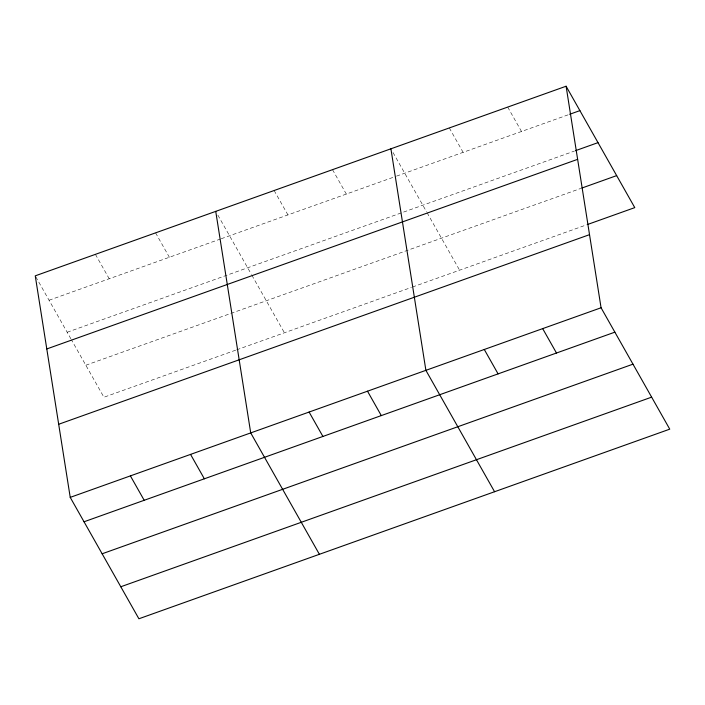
<?xml version="1.0" encoding="UTF-8"?>
<svg xmlns="http://www.w3.org/2000/svg" width="705" height="705" viewBox="0 0 705 705"><rect width="100%" height="100%" fill="white"/><g stroke="black" fill="none" stroke-linecap="round" stroke-linejoin="round"><path stroke-width="0.53" stroke-dasharray="3.52 2.64" d="M49.05 300.242L220.207 239.11M221.247 238.739L395.496 176.497M396.527 176.127L568.627 114.651M67.16 332.249L574.443 151.055M85.825 365.225L580.814 188.42M235.664 350.182L103.935 397.232L71.425 339.784M236.704 349.812L411.447 287.393M412.469 287.023L586.63 224.825M507.697 107.089L521.506 131.482M449.305 127.94L463.114 152.342M393.037 152.553L426.56 211.8M427.098 212.743L459.598 270.191M332.522 169.658L346.322 194.06M274.13 190.517L287.931 214.91M217.863 215.131L251.385 274.377M251.914 275.32L284.415 332.769M155.576 232.862L169.376 257.263M95.413 254.355L109.213 278.748M35.779 276.783L70.897 338.841"/><path stroke-width="1.06" d="M566.097 86.23L35.25 275.84L70.227 497.377L138.903 618.77L669.75 429.16L601.065 307.768L566.097 86.23L634.773 207.623L587.653 224.454M569.649 114.289L579.898 110.623M575.474 150.685L598.007 142.639M46.794 348.949L577.633 159.339M581.837 188.059L616.663 175.615M58.682 424.269L589.53 234.659M70.227 497.377L601.065 307.768M84.027 521.779L614.875 332.161M102.137 553.786L632.984 364.168M120.793 586.763L651.64 397.153M542.674 328.618L556.483 353.02M484.282 349.477L498.083 373.879M494.575 491.729L425.89 370.337L390.914 148.799M367.499 391.196L381.299 415.589M309.107 412.055L322.908 436.448M319.391 554.306L250.716 432.905L215.739 211.377M190.553 454.399L204.353 478.801M130.39 475.884L144.19 500.286"/></g></svg>
